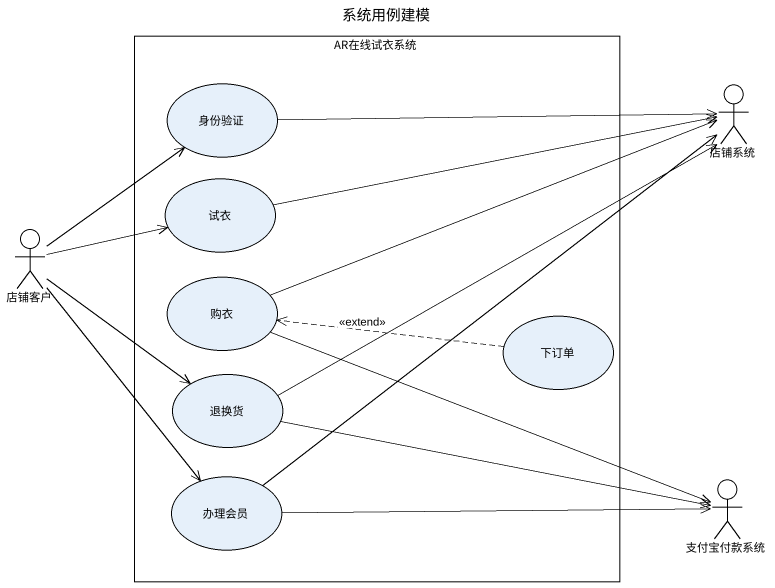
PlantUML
@startuml
title 系统用例建模
rectangle AR在线试衣系统 {
  usecase 身份验证
  usecase 试衣
  usecase 购衣
  usecase 下订单
  usecase 退换货
  usecase 办理会员
}
actor 店铺系统
actor 店铺客户
actor 支付宝付款系统
身份验证 -right-> 店铺系统
试衣 -right-> 店铺系统
店铺客户 -up-> 身份验证
店铺客户 -right-> 试衣
店铺客户 --> 退换货
店铺客户 --> 办理会员
购衣 -right-> 店铺系统
购衣 -right-> 支付宝付款系统
下订单 .left.> 购衣 : <<extend>>
退换货 -right-> 店铺系统
退换货 -right-> 支付宝付款系统
办理会员 -up-> 店铺系统
办理会员 -right-> 支付宝付款系统
@enduml
